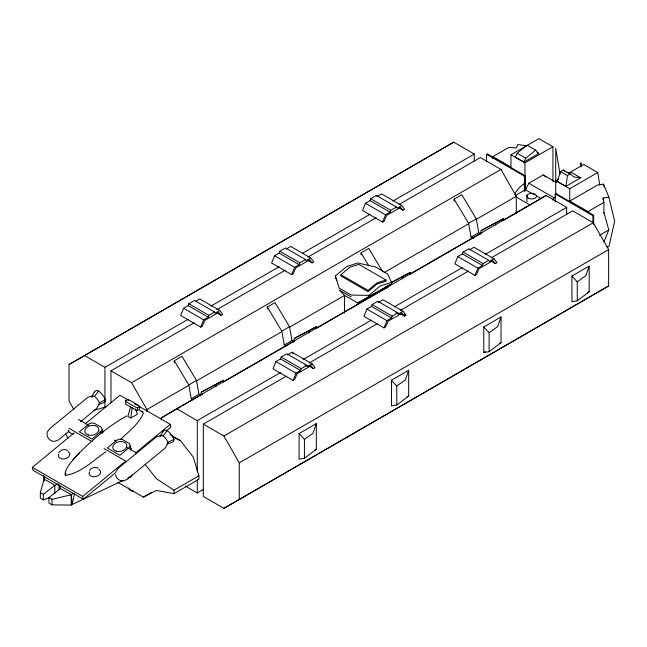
<?xml version="1.0" encoding="UTF-8"?>
<svg xmlns="http://www.w3.org/2000/svg" width="647" height="647" viewBox="0 0 647 647"><rect width="100%" height="100%" fill="white"/><g stroke="black" fill="none" stroke-linecap="round" stroke-linejoin="round"><path stroke-width="0.97" d="M474.324 161.095L474.324 154.059L453.733 142.17L69.003 364.568L69.003 400.93L73.944 409.591M104.935 407.513L104.935 367.326L188.091 319.311M161.338 419.903L161.338 417.881L176.68 408.742L546.068 195.483L566.667 207.372L566.667 214.408M185.26 486.051L197.278 492.982L197.278 479.92M197.278 471.881L197.278 420.631L280.434 372.623M351.305 296.973L339.149 289.953L344.463 295.307L357.799 303.006L391.451 283.952L391.451 282.391L387.739 274.045L375.583 267.025L357.872 263.005L346.655 266.564L335.429 275.962L335.429 277.523L336.788 280.191M369.008 296.908L369.008 295.347L380.234 285.95L391.451 282.391M408.678 395.94L408.678 370.286L391.451 380.234L391.451 405.887L396.773 405.014L408.678 395.94L406.955 396.935M486.601 161.386L486.601 154.318L487.304 153.913L525.081 175.725L525.081 190.873M492.771 158.661L492.771 156.679L508.752 147.451L516.363 147.904L517.737 144.572L526.577 145.793M552.934 181.864L552.934 146.715L538.943 138.644L510.96 154.795L510.96 167.185L492.771 156.679M524.377 191.277L524.377 176.13L525.081 175.725M524.952 190.994L524.952 162.874L552.934 146.715M555.733 182.478L555.733 148.333L560.051 174.504M565.899 186.376L567.451 175.58L570.161 174.019L573.8 176.946L580.715 177.82L565.899 186.376L557.31 181.419L560.496 171.568L563.205 169.999L570.161 174.019M132.214 407.489L130.67 418.099L137.35 414.242L135.506 408.831M74.494 493.572L72.108 504.514L123.31 480.373M200.513 395.778L201.33 392.122L223.538 380.282L223.538 382.28M293.552 342.061L294.377 338.405L316.585 326.565L316.585 328.563M387.294 287.939L387.909 285.198M480.333 234.222L481.158 230.567L503.366 218.726L503.366 220.724M105.744 451.881C93.128 460.389 80.956 473.151 65.468 475.359L65.929 473.378M130.645 406.583L127.871 416.482L129.974 417.695M127.88 478.222L131.543 476.499L132.053 474.688M49.544 497.6L43.357 499.872L40.316 498.101L40.316 492.585L44.133 479.087L43.624 475.496L44.328 479.403M65.735 471.396L64.846 473.96L65.468 475.359M221.128 315.324L218.621 312.412L204.824 320.386L202.317 326.177L200.716 327.107L180.675 315.542L183.611 308.271L188.196 305.619L188.843 303.75L194.529 300.467L214.569 312.032L215.216 313.156L219.802 310.511L222.738 314.393L221.128 315.324L216.769 312.808M200.716 327.107L203.643 319.836L208.237 317.192L208.884 315.315L214.569 312.032M312.072 262.819L309.565 259.908L295.768 267.882L293.261 273.673L291.651 274.603L271.619 263.038L274.546 255.767L279.14 253.114L279.787 251.246L285.473 247.963L305.505 259.528L306.16 260.652L310.746 258.007L313.674 261.889L312.072 262.819L307.713 260.304M291.651 274.603L294.587 267.332L299.173 264.688L299.828 262.811L305.505 259.528M313.471 368.636L310.964 365.725L297.167 373.699L294.66 379.49L293.051 380.42L273.018 368.855L275.945 361.584L280.539 358.931L281.186 357.063L286.872 353.78L306.904 365.345L307.56 366.469L312.145 363.824L315.073 367.706L313.471 368.636L309.112 366.121M293.051 380.42L295.986 373.149L300.572 370.505L301.227 368.628L306.904 365.345M403.008 210.307L400.509 207.404L386.704 215.378L384.205 221.169L382.595 222.099L362.563 210.526L365.49 203.263L370.084 200.61L370.731 198.742L376.417 195.459L396.449 207.024L397.096 208.148L401.69 205.495L404.618 209.385L403.008 210.307L398.657 207.8M316.334 423.599L312.978 433.264L304.43 439.345L304.43 458.327L299.108 459.2L299.108 433.547L316.334 423.599L316.334 449.253L304.43 458.327M382.595 222.099L385.531 214.828L390.117 212.184L390.764 210.307L396.449 207.024M404.407 316.132L401.908 313.221L388.103 321.195L385.604 326.986L383.995 327.916L363.962 316.351L366.889 309.08L371.483 306.427L372.13 304.559L377.816 301.276L397.848 312.841L398.495 313.965L403.089 311.32L406.017 315.202L404.407 316.132L400.056 313.617M383.995 327.916L386.93 320.645L391.516 318L392.163 316.124L397.848 312.841M408.678 370.286L405.321 379.951L396.773 386.033L396.773 405.014M495.351 263.62L492.852 260.717L479.047 268.691L476.54 274.482L474.938 275.412L454.898 263.839L457.833 256.576L462.419 253.923L463.074 252.047L468.752 248.772L488.792 260.337L489.439 261.461L494.025 258.808L496.961 262.698L495.351 263.62L491 261.105M474.938 275.412L477.866 268.141L482.46 265.488L483.107 263.62L488.792 260.337M501.021 316.973L497.664 326.638L489.116 332.72L489.116 351.701L483.786 352.575L483.786 326.921L501.021 316.973L501.021 342.627L489.116 351.701M589.166 266.087L585.81 275.751L577.253 281.833L577.253 300.806L571.932 301.688L571.932 276.034L589.166 266.087L589.166 291.74L577.253 300.806M65.347 471.873C68.113 464.514 74.033 458.836 79.201 453.102L79.427 452.86C93.54 438.682 109.173 425.775 126.65 415.956M603.894 241.938L608.787 229.984L603.894 212.37M517.22 153.25L515.336 157.092L523.924 162.049L538.741 153.501L535.611 150.104L527.022 145.146L517.22 153.25L525.809 158.208L535.611 150.104M523.924 162.049L525.809 158.208M556.266 182.454L543.237 174.933L528.842 183.247L525.518 189.628L515.295 195.531M552.781 200.182L554.026 197.788L555.716 196.809M102.404 429.422L101.336 431.347L91.898 439.119L79.306 431.848L88.744 424.076L91.308 423.017L94.236 423.219L101.603 427.473L103.059 432.608M130.387 445.581L129.319 447.506L119.881 455.27L107.289 447.999L116.727 440.235L119.291 439.176L122.21 439.378L129.586 443.632L131.042 448.759L130.33 450.045M94.721 391.435L91.688 396.635A6.793 3.017 50.6 0 1 94.502 396.36L98.659 391.063A9.519 4.27 50.5 0 1 105.364 399.87A9.519 4.23 50.2 0 1 103.334 402.749L98.748 404.383M163.279 431.015L160.238 436.215A6.793 3.017 50.6 0 1 163.052 435.941L167.217 430.643A9.519 4.27 50.5 0 1 173.922 439.45A9.519 4.23 50.2 0 1 171.892 442.33L167.306 443.963M91.842 397.307L92.812 395.77M115.934 471.493L118.328 468.234L156.647 436.701L161.37 435.593M58.877 452.649C60.511 449.665 64.571 448.735 67.45 450.433M89.658 470.426C91.292 467.433 95.344 466.503 98.231 468.202M72.982 459.839L79.427 452.86M120.585 439.45C128.753 431.379 138.911 424.02 143.408 413.15L141.758 410.982L139.55 410.821M60.438 488.542L48.954 497.583L48.954 503.099L52.019 504.862L71.219 505.064L72.213 504.159L71.219 494.72L60.438 488.542L59.516 485.266M340.912 274.74L349.89 267.219L358.867 264.38L385.976 280.03L385.976 281.235L376.999 284.073L368.022 291.595L340.912 275.945L340.912 274.74L368.022 290.39L368.022 291.595M368.022 290.39L376.999 282.868L385.976 280.03M69.108 431.12L58.376 439.952L54.599 441.391C49.673 441.65 45.759 436.588 47.377 431.913L49.77 428.654L88.097 397.121L92.812 396.013M80.6 421.666L96.702 408.419L98.959 404.092A6.793 3.017 50.6 0 0 99.282 402.652A6.793 3.017 50.6 0 0 94.502 396.36M115.853 472.447L83.301 499.233L32.932 470.159L32.35 467.336L74.203 432.892M85.056 423.963L119.938 395.268L128.624 400.283M83.301 499.233L82.719 496.411L124.572 461.974M135.425 453.046L170.307 424.351L139.04 406.3M160.035 436.102L161.588 434.824M166.239 430.999L170.889 427.174L170.307 424.351M43.357 499.872L43.357 494.348L54.849 485.307L58.206 483.972M48.954 497.583L52.019 499.338L71.219 494.72L73.305 493.459M453.733 142.17L69.003 364.568M530.726 204.614L546.068 195.483M286.467 376.109L203.312 424.117L203.312 496.467L223.911 508.356L608.641 285.958L608.641 249.596L593.291 222.746L572.7 210.857L491.291 257.854M608.641 285.958L223.911 508.356M195.944 301.146L199.769 298.938L219.802 310.511M286.12 249.087L290.705 246.434L310.746 258.007M210.849 306.177L279.124 266.758M302.756 253.106L370.157 214.197M392.915 201.055L474.324 154.059M110.969 402.96L110.969 370.804L194.124 322.796M216.882 309.662L285.165 270.244M307.923 257.102L376.198 217.683M398.956 204.541L480.357 157.544L500.956 169.433L516.298 196.284L516.298 213.453M110.969 370.804L131.567 382.7L500.956 169.433M174.269 362.724L174.269 360.719L181.969 356.279L196.478 380.436L198.944 394.241L200.635 395.22M267.316 309.007L267.316 307.002L275.007 302.561L289.524 326.719L291.983 340.524L293.681 341.503M361.05 254.886L361.05 252.88L368.75 248.44L382.741 271.732M454.097 201.168L454.097 199.163L461.788 194.723L476.305 218.88L478.764 232.694L480.462 233.672M125.567 400.849L127.694 399.628L129.263 400.008L138.984 405.62L139.639 406.526L139.639 409.227L137.52 410.457L135.943 410.077L126.222 404.464L125.567 403.55L125.567 400.849L126.222 401.755L135.943 407.367L137.52 407.756L139.639 406.526M526.658 188.584L524.952 189.563L534.204 194.642M192.943 399.668L191.253 398.689L188.787 384.876L196.478 380.436M285.982 345.951L284.292 344.972L281.825 331.159L289.524 326.719M473.612 238.597L471.073 237.134L468.606 223.32L476.305 218.88M146.909 411.565L146.909 409.551L188.051 385.798M196.801 380.743L280.83 332.226M289.589 327.172L344.73 295.339M384.124 272.597L468.153 224.08M476.03 219.527L516.298 196.284M555.733 194.707L555.733 180.642L558.353 179.13M568.85 173.072L583.715 164.492L597.707 172.563L599.785 185.171M391.532 282.31L410.319 272.444L410.319 274.441M191.253 398.689L198.944 394.241M284.292 344.972L291.983 340.524M471.073 237.134L478.764 232.694M201.33 392.122L223.538 380.282M294.377 338.405L316.585 326.565M391.532 282.545L410.319 272.444M481.158 230.567L503.366 218.726M357.799 303.006L391.451 283.952M161.338 417.881L181.475 406.259M183.222 405.248L202.479 394.128M224.363 381.495L273.382 353.189M275.129 352.186L294.393 341.066M316.27 328.433L388.928 286.484M410.805 273.851L482.581 232.41M503.592 220.279L529.853 205.123M555.158 201.977L555.158 193.898L555.854 193.493L593.631 215.305L593.631 224.396M555.733 180.642L569.724 188.722L597.707 172.563M287.519 354.904L292.104 352.251L312.145 363.824M469.407 249.896L473.992 247.243L494.025 258.808M569.724 188.722L569.724 201.104L597.707 184.953L603.473 184.152L608.876 197.189L614.65 221.169L608.876 246.733L606.951 247M303.192 359.489L371.467 320.071M394.225 306.929L462.5 267.51M485.258 254.368L566.667 207.372M309.226 362.967L377.5 323.549M400.258 310.414L468.533 270.996M608.876 197.189L603.101 197.99L603.894 202.382L587.913 211.609L569.724 201.104M555.158 193.898L592.935 215.71L593.631 215.305M203.312 424.117L223.911 436.013L593.291 222.746M117.754 482.306L143.424 497.131L151.18 492.65M599.534 235.322L608.787 229.984M143.424 497.131L156.283 490.458L173.978 493.653L173.978 490.2L198.904 475.812L193.364 457.219L180.505 440.688L170.234 434.76M173.978 493.653L198.904 479.257L198.904 475.812M239.253 499.225L239.253 462.864L608.641 249.596M197.278 492.982L203.401 489.447M314.612 450.247L316.334 449.253M483.786 352.575L485.509 351.58M499.298 343.622L501.021 342.627M587.436 292.735L589.166 291.74M99.282 402.652L105.364 399.87M115.578 474.696C116.153 478.376 119.428 481.044 123.148 480.972L126.925 479.532L165.252 447.999L167.516 443.672A6.793 3.017 50.6 0 0 167.84 442.233L173.922 439.45M128.802 477.34L131.543 476.499M93.928 410.344L106.027 406.793M369.008 295.347L351.305 295.081L339.149 288.061L335.429 275.962M567.079 172.547L572.126 172.862L580.715 177.82M141.378 411.629L142.785 411.751M172.684 437L180.505 440.688M537.026 152.506L538.741 153.501M560.496 171.568L567.451 175.58M510.96 154.795L524.952 162.874M486.601 154.318L524.377 176.13M528.842 183.247L554.026 197.788M535.942 195.645L541.151 198.653M516.177 197.02L530.071 205.042M401.69 205.495L381.649 193.93L377.064 196.583L376.417 195.459M370.731 198.742L390.764 210.307M463.074 252.047L483.107 263.62M370.084 200.61L390.117 212.184M462.419 253.923L482.46 265.488M365.49 203.263L385.531 214.828M457.833 256.576L477.866 268.141M385.725 286.411L387.416 287.381M403.089 311.32L383.048 299.747L378.463 302.4L377.816 301.276M404.278 314.199L406.017 315.202M395.883 312.461L398.495 313.965M279.787 251.246L299.828 262.811M372.13 304.559L392.163 316.124M279.14 253.114L299.173 264.688M371.483 306.427L391.516 318M274.546 255.767L294.587 267.332M366.889 309.08L386.93 320.645M304.939 364.965L307.56 366.469M188.843 303.75L208.884 315.315M281.186 357.063L301.227 368.628M188.196 305.619L208.237 317.192M280.539 358.931L300.572 370.505M183.611 308.271L203.643 319.836M275.945 361.584L295.986 373.149M84.345 355.429L104.935 367.326M176.68 408.742L197.278 420.631M134.697 403.793L137.301 405.297M78.327 419.345L88.639 425.297M99.816 431.751L102.388 433.239M114.422 440.186L116.145 441.173M126.456 447.134L136.768 453.086M68.914 428.29L92.117 441.691M104.151 448.638L126.497 461.537M73.224 434.509L68.93 432.034L68.582 430.336M32.35 467.336L82.719 496.411M40.316 492.585L43.357 494.348M173.978 490.2L156.283 478.626L145.26 464.457M543.237 174.933L545.898 176.971M563.205 169.999L564.637 171.245M571.932 276.034L577.253 281.833M483.786 326.921L489.116 332.72M391.451 380.234L396.773 386.033M299.108 433.547L304.43 439.345M292.104 352.251L293.277 353.804M454.097 199.163L468.606 223.32M361.05 252.88L368.83 265.82M267.316 307.002L281.825 331.159M174.269 360.719L188.787 384.876M223.911 436.013L239.253 462.864M131.567 382.7L146.909 409.551M65.719 434.072L68.024 438.334M130.241 446.81L131.042 448.759M603.473 184.152L604.169 187.032M581.394 165.778L580.917 162.874L580.917 166.894M603.894 202.382L603.894 213.259M603.101 197.99L603.101 199.972M592.935 215.71L592.935 222.778M526.949 195.41L526.949 201.807M524.814 190.388L524.814 183.344A20.34 11.743 -60 0 0 514.648 194.076M495.667 223.166L495.667 225.172M402.628 276.884L402.628 278.889M344.463 295.307L344.471 313.14M308.886 331.005L308.886 333.011M215.847 384.722L215.847 386.72M137.52 407.756L137.52 410.457M71.219 494.72L71.219 505.064M59.047 484.635L59.047 489.625M54.849 493.766L54.849 485.307L44.133 479.087L44.133 480.972M52.019 499.338L52.019 504.862M133.589 491.033A5.281 3.049 60 0 1 128.308 487.984M68.056 451.679A5.766 3.947 -11.6 0 1 68.639 456.863A5.766 3.947 -11.6 0 1 61.271 458.739A5.766 3.947 -11.6 0 1 58.772 454.04M98.837 469.447A5.766 3.947 -11.6 0 1 99.412 474.639A5.766 3.947 -11.6 0 1 92.052 476.507A5.766 3.947 -11.6 0 1 89.553 471.809M163.052 435.941A6.793 3.017 50.6 0 1 167.84 442.233M162.842 432.261A9.519 4.238 50.9 0 1 167.217 430.643M94.284 392.68A9.519 4.238 50.9 0 1 98.659 391.063M528.219 198.144A4.901 2.831 0 0 0 536.42 196.874A4.901 2.831 0 0 0 530.419 193.413A4.901 2.831 0 0 0 528.219 198.144M88.364 435.027A7.125 4.877 -11.6 0 0 98.87 429.551A7.125 4.877 -11.6 0 0 88.235 426.502A7.125 4.877 -11.6 0 0 88.364 435.027M116.347 451.185A7.125 4.877 -11.6 0 0 126.852 445.702A7.125 4.877 -11.6 0 0 116.217 442.661A7.125 4.877 -11.6 0 0 116.347 451.185"/></g></svg>
